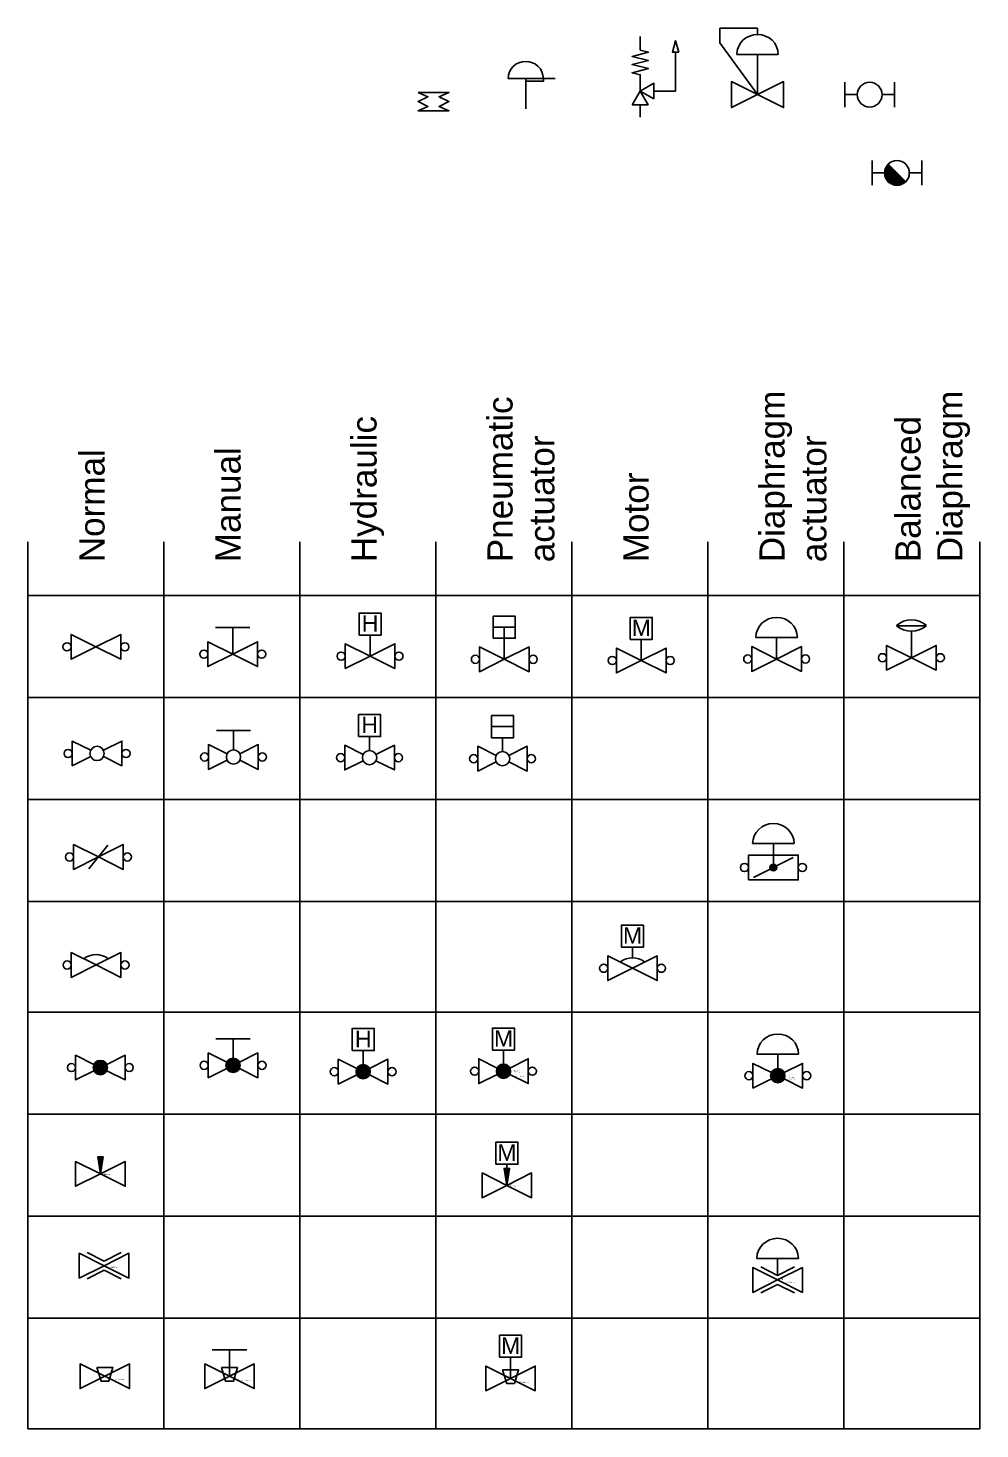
# Model space of a CAD drawing. Header units: millimetres. Extents: x -366 to 411, y -170 to 257.
# Drawn here: x 5.8 to 145.8, y -169.8 to 36.2 of the extents above; entities that cross this region are included whole.
import ezdxf

# ---------------------------------------------------------------- set-up
doc = ezdxf.new("R2010")
doc.units = ezdxf.units.MM
doc.layers.add('-Testi', color=7, linetype='Continuous', lineweight=35)
doc.styles.get("Standard").update_dxf_attribs({"font": 'arial.ttf'})

# ---------------------------------------------------------------- blocks, each defined once
blk = doc.blocks.new('PRV')
for p, q in [((-2.59, 0), (2.59, 0)), ((0, 0), (0, -4.49)), ((2.59, 0), (4.31, 0))]:
    blk.add_line(p, q)
blk.add_lwpolyline([(0, 0), (2.59, 0), (2.59, -0.4), (0, -0.4)], close=True)
blk.add_ellipse((0, 0), major_axis=(-2.59, 0), ratio=0.967342, start_param=3.141593, end_param=6.283185)
at = {"flags": 1}
for tag, p, height in [('CONNECTIONTYPE', (-1.11, 0.96), 0.1), ('DESCRIPTION', (-1.08, 0.85), 0.0703), ('TYPE', (0, 0), 0.25)]:
    blk.add_attdef(tag, p, '', height=height, dxfattribs=at)
blk = doc.blocks.new('PSV')
for p, q in [((0, 6.01), (0, 8.01)), ((0, 2.4), (0, 2.4)), ((0, -2), (0, -3.83))]:
    blk.add_line(p, q)
for points in [[(5.67, 5.71), (5.21, 7.41), (4.75, 5.71)], [(-1.16, -2), (0, 0), (1.16, -2)], [(2, -1.16), (0, 0), (2, 1.16)]]:
    blk.add_lwpolyline(points, close=True)
for points in [[(0, 0), (0, 2.4), (-1.2, 2.7), (1.2, 3.3), (-1.2, 3.9), (1.2, 4.51), (-1.2, 5.11), (1.2, 5.71), (0, 6.01)], [(2, 0), (5.21, 0), (5.21, 5.71)]]:
    blk.add_lwpolyline(points)
at = {"flags": 1}
for tag, p, height in [('CONNECTIONTYPE', (-2.12, -0.02), 0.1), ('TYPE', (0, 0), 0.2), ('DESCRIPTION', (-2.09, -0.13), 0.0703)]:
    blk.add_attdef(tag, p, '', height=height, dxfattribs=at)
blk = doc.blocks.new('Pressure regulator')
for p, q in [((0, 9.79), (-5.55, 9.79)), ((-5.55, 9.79), (-5.55, 7.64)), ((0, 8.86), (0, 9.79)), ((-5.55, 7.64), (0, 0)), ((-3.05, 5.9), (3.05, 5.9)), ((0, 0), (0, 5.9))]:
    blk.add_line(p, q)
for points in [[(0, 0), (-3.82, 1.91), (-3.82, -1.91), (0, 0)], [(0, 0), (3.82, 1.91), (3.82, -1.91), (0, 0)]]:
    blk.add_lwpolyline(points)
blk.add_ellipse((0, 5.9), major_axis=(-3.05, 0), ratio=0.967342, start_param=3.141593, end_param=6.283185)
at = {"flags": 1}
for tag, p, height in [('TYPE', (0, 0), 0.25), ('CONNECTIONTYPE', (1.25, 0.14), 0.1), ('DESCRIPTION', (1.27, 0.03), 0.0703)]:
    blk.add_attdef(tag, p, '', height=height, dxfattribs=at)
blk = doc.blocks.new('sight glass pipe')
for p, q in [((-3.64, 1.82), (-3.64, -1.82)), ((-3.64, 0), (-1.82, 0)), ((1.82, 0), (3.64, 0)), ((3.64, 1.82), (3.64, -1.82))]:
    blk.add_line(p, q)
blk.add_circle((0, 0), 1.82)
at = {"flags": 1}
for tag, p, height in [('TYPE', (0.01, 0.03), 0.25), ('CONNECTIONTYPE', (-0.12, -0.18), 0.1), ('DESCRIPTION', (-0.1, -0.3), 0.0703)]:
    blk.add_attdef(tag, p, '', height=height, dxfattribs=at)
blk = doc.blocks.new('Valve Gate Theaded')
for points in [[(0, 0), (-3.65, 1.82), (-3.65, -1.82), (0, 0)], [(0, 0), (3.65, 1.82), (3.65, -1.82), (0, 0)]]:
    blk.add_lwpolyline(points)
for centre in [(-4.25, 0), (4.25, 0)]:
    blk.add_circle(centre, 0.6)
at = {"flags": 1}
for tag, p, height in [('TYPE', (0, 0), 0.25), ('DESCRIPTION', (-0.18, -0.41), 0.0703), ('CONNECTIONTYPE', (0, -0.24), 0.1)]:
    blk.add_attdef(tag, p, '', height=height, dxfattribs=at)
blk = doc.blocks.new('Valve Gate Manual Threaded')
for p, q in [((-2.52, 3.91), (2.52, 3.91)), ((0, 0), (0, 3.91))]:
    blk.add_line(p, q)
for points in [[(0, 0), (-3.65, 1.82), (-3.65, -1.82), (0, 0)], [(0, 0), (3.65, 1.82), (3.65, -1.82), (0, 0)]]:
    blk.add_lwpolyline(points)
for centre in [(-4.25, 0), (4.25, 0)]:
    blk.add_circle(centre, 0.6)
at = {"flags": 1}
for tag, p, height in [('TYPE', (0, 0), 0.25), ('DESCRIPTION', (-0.05, -0.45), 0.0703), ('CONNECTIONTYPE', (0, -0.24), 0.1)]:
    blk.add_attdef(tag, p, '', height=height, dxfattribs=at)
blk = doc.blocks.new('Valve Gate Hydraulic Threaded')
blk.add_line((0, 0), (0, 3.1))
blk.add_lwpolyline([(-1.62, 3.1), (-1.62, 6.33), (1.62, 6.33), (1.62, 3.1)], close=True)
for points in [[(0, 0), (-3.65, 1.82), (-3.65, -1.82), (0, 0)], [(0, 0), (3.65, 1.82), (3.65, -1.82), (0, 0)]]:
    blk.add_lwpolyline(points)
for centre in [(-4.25, 0), (4.25, 0)]:
    blk.add_circle(centre, 0.6)
at = {"layer": '-Testi', "insert": (0.01, 4.81), "char_height": 2.42, "width": 2.8313, "attachment_point": 5}
blk.add_mtext('H', dxfattribs=at)
at = {"flags": 1}
for tag, p, height in [('TYPE', (0, 0), 0.234), ('CONNECTIONTYPE', (0, -0.2), 0.1), ('DESCRIPTION', (0.03, -0.35), 0.0703)]:
    blk.add_attdef(tag, p, '', height=height, dxfattribs=at)
blk = doc.blocks.new('Valve Gate Pneumatic Actuator Threaded')
for p, q in [((-1.62, 4.71), (1.62, 4.71)), ((0, 0), (0, 4.71))]:
    blk.add_line(p, q)
blk.add_lwpolyline([(-1.62, 3.1), (-1.62, 6.33), (1.62, 6.33), (1.62, 3.1)], close=True)
for points in [[(0, 0), (-3.65, 1.82), (-3.65, -1.82), (0, 0)], [(0, 0), (3.65, 1.82), (3.65, -1.82), (0, 0)]]:
    blk.add_lwpolyline(points)
for centre in [(-4.25, 0), (4.25, 0)]:
    blk.add_circle(centre, 0.6)
at = {"flags": 1}
for tag, p, height in [('TYPE', (0, -0.01), 0.25), ('CONNECTIONTYPE', (0, -0.26), 0.1), ('DESCRIPTION', (-0.01, -0.37), 0.0703)]:
    blk.add_attdef(tag, p, '', height=height, dxfattribs=at)
blk = doc.blocks.new('Valve Gate Motor Threaded')
blk.add_line((0, 0), (0, 3.1))
blk.add_lwpolyline([(-1.62, 3.1), (-1.62, 6.33), (1.62, 6.33), (1.62, 3.1)], close=True)
for points in [[(0, 0), (-3.65, 1.82), (-3.65, -1.82), (0, 0)], [(0, 0), (3.65, 1.82), (3.65, -1.82), (0, 0)]]:
    blk.add_lwpolyline(points)
for centre in [(-4.25, 0), (4.25, 0)]:
    blk.add_circle(centre, 0.6)
at = {"layer": '-Testi', "insert": (0.01, 4.81), "char_height": 2.42, "width": 2.8313, "attachment_point": 5}
blk.add_mtext('M', dxfattribs=at)
at = {"flags": 1}
for tag, p, height in [('TYPE', (0, 0), 0.25), ('CONNECTIONTYPE', (0, -0.2), 0.1), ('DESCRIPTION', (0.06, -0.49), 0.0703)]:
    blk.add_attdef(tag, p, '', height=height, dxfattribs=at)
blk = doc.blocks.new('Valve Gate Diaphragm Threaded')
for p, q in [((-3.05, 3.17), (3.05, 3.17)), ((0, 0), (0, 3.17))]:
    blk.add_line(p, q)
for points in [[(0, 0), (-3.65, 1.82), (-3.65, -1.82), (0, 0)], [(0, 0), (3.65, 1.82), (3.65, -1.82), (0, 0)]]:
    blk.add_lwpolyline(points)
for centre in [(-4.25, 0), (4.25, 0)]:
    blk.add_circle(centre, 0.6)
blk.add_ellipse((0, 3.17), major_axis=(-3.05, 0), ratio=0.967342, start_param=3.141593, end_param=6.283185)
at = {"flags": 1}
for tag, p, height in [('TYPE', (0, -0.01), 0.25), ('CONNECTIONTYPE', (0, -0.19), 0.1), ('DESCRIPTION', (0.04, -0.41), 0.0703)]:
    blk.add_attdef(tag, p, '', height=height, dxfattribs=at)
blk = doc.blocks.new('Valve Gate Balance Diaphgram Threaded')
for p, q in [((-2.2, 4.71), (2.2, 4.71)), ((0, 0), (0, 3.92))]:
    blk.add_line(p, q)
for points in [[(0, 0), (-3.65, 1.82), (-3.65, -1.82), (0, 0)], [(0, 0), (3.65, 1.82), (3.65, -1.82), (0, 0)]]:
    blk.add_lwpolyline(points)
for centre in [(-4.25, 0), (4.25, 0)]:
    blk.add_circle(centre, 0.6)
for centre, radius, start, end in [((0, 2.31), 3.26, 47.5925, 132.4075), ((0, 7.36), 3.44, 230.2863, 309.7137)]:
    blk.add_arc(centre, radius, start, end)
at = {"flags": 1}
for tag, p, height in [('TYPE', (0, 0), 0.25), ('CONNECTIONTYPE', (0, -0.2), 0.1), ('DESCRIPTION', (0.09, -0.45), 0.0703)]:
    blk.add_attdef(tag, p, '', height=height, dxfattribs=at)
blk = doc.blocks.new('Valve Ball Threaded')
for points in [[(-0.94, 0.47), (-3.65, 1.82), (-3.65, -1.82), (-0.94, -0.47)], [(0.94, 0.47), (3.65, 1.82), (3.65, -1.82), (0.94, -0.47)]]:
    blk.add_lwpolyline(points)
for centre, radius in [((-4.25, 0), 0.6), ((0, 0), 1.05), ((4.25, 0), 0.6)]:
    blk.add_circle(centre, radius)
at = {"flags": 1}
for tag, p, height in [('TYPE', (0, 0), 0.25), ('CONNECTIONTYPE', (0, -0.24), 0.1), ('DESCRIPTION', (0.02, -0.43), 0.0703)]:
    blk.add_attdef(tag, p, '', height=height, dxfattribs=at)
blk = doc.blocks.new('Valve Ball Manual Threaded')
for p, q in [((-2.52, 3.91), (2.52, 3.91)), ((0, 1.05), (0, 3.91))]:
    blk.add_line(p, q)
for points in [[(-0.94, 0.47), (-3.65, 1.82), (-3.65, -1.82), (-0.94, -0.47)], [(0.94, 0.47), (3.65, 1.82), (3.65, -1.82), (0.94, -0.47)]]:
    blk.add_lwpolyline(points)
for centre, radius in [((-4.25, 0), 0.6), ((0, 0), 1.05), ((4.25, 0), 0.6)]:
    blk.add_circle(centre, radius)
at = {"flags": 1}
for tag, p, height in [('TYPE', (0, 0), 0.25), ('CONNECTIONTYPE', (0, -0.24), 0.1), ('DESCRIPTION', (0.08, -0.5), 0.0703)]:
    blk.add_attdef(tag, p, '', height=height, dxfattribs=at)
blk = doc.blocks.new('Valve Ball Hydraulic Threaded')
blk.add_line((0, 1.05), (0, 3.1))
blk.add_lwpolyline([(-1.62, 3.1), (-1.62, 6.33), (1.62, 6.33), (1.62, 3.1)], close=True)
for points in [[(-0.94, 0.47), (-3.64, 1.82), (-3.64, -1.82), (-0.94, -0.47)], [(0.94, 0.47), (3.65, 1.82), (3.65, -1.82), (0.94, -0.47)]]:
    blk.add_lwpolyline(points)
for centre, radius in [((-4.25, 0), 0.6), ((0, 0), 1.05), ((4.25, 0), 0.6)]:
    blk.add_circle(centre, radius)
at = {"layer": '-Testi', "insert": (0.01, 4.81), "char_height": 2.42, "width": 2.8313, "attachment_point": 5}
blk.add_mtext('H', dxfattribs=at)
at = {"flags": 1}
for tag, p, height in [('TYPE', (0, 0), 0.25), ('CONNECTIONTYPE', (0, -0.24), 0.1), ('DESCRIPTION', (0.05, -0.54), 0.0703)]:
    blk.add_attdef(tag, p, '', height=height, dxfattribs=at)
blk = doc.blocks.new('Valve Ball Pneumatic Actuator Threaded')
for p, q in [((-1.61, 4.72), (1.63, 4.72)), ((0.01, 1.06), (0.01, 3.1))]:
    blk.add_line(p, q)
blk.add_lwpolyline([(-1.61, 3.1), (-1.61, 6.34), (1.63, 6.34), (1.63, 3.1)], close=True)
for points in [[(-0.93, 0.48), (-3.64, 1.83), (-3.64, -1.82), (-0.93, -0.46)], [(0.95, 0.48), (3.65, 1.83), (3.65, -1.82), (0.95, -0.46)]]:
    blk.add_lwpolyline(points)
for centre, radius in [((-4.24, 0.01), 0.6), ((0.01, 0.01), 1.05), ((4.25, 0.01), 0.6)]:
    blk.add_circle(centre, radius)
at = {"flags": 1}
for tag, p, height in [('TYPE', (0, 0), 0.1), ('CONNECTIONTYPE', (0, -0.23), 0.1), ('DESCRIPTION', (0.02, -0.33), 0.0703)]:
    blk.add_attdef(tag, p, '', height=height, dxfattribs=at)
blk = doc.blocks.new('Valve Butterfly Threaded')
blk.add_line((-1.4, -1.75), (1.4, 1.75))
for points in [[(0, 0), (-3.65, 1.82), (-3.65, -1.82), (0, 0)], [(0, 0), (3.65, 1.82), (3.65, -1.82), (0, 0)]]:
    blk.add_lwpolyline(points)
for centre in [(-4.25, 0), (4.25, 0)]:
    blk.add_circle(centre, 0.6)
at = {"flags": 1}
for tag, p, height in [('TYPE', (0, 0), 0.25), ('CONNECTIONTYPE', (0, -0.54), 0.1), ('DESCRIPTION', (0.08, -0.28), 0.0703)]:
    blk.add_attdef(tag, p, '', height=height, dxfattribs=at)
blk = doc.blocks.new('Valve Butterfly Pneumatic Diaph. Threaded')
h = blk.add_hatch(color=256)
h.dxf.hatch_style = 1
h.paths.add_polyline_path([(0.5, 0, 1), (-0.5, 0, 1)])
for p, q in [((-3.05, 3.51), (3.06, 3.51)), ((0, 0.5), (0, 3.51)), ((-2.91, -1.45), (2.91, 1.45))]:
    blk.add_line(p, q)
blk.add_lwpolyline([(-3.64, -1.82), (3.65, -1.82), (3.65, 1.82), (-3.64, 1.82)], close=True)
for centre, radius in [((-4.25, 0), 0.6), ((0, 0), 0.5), ((4.25, 0), 0.6)]:
    blk.add_circle(centre, radius)
blk.add_ellipse((0, 3.51), major_axis=(-3.05, 0), ratio=0.967342, start_param=3.141593, end_param=6.283185)
at = {"flags": 1}
for tag, p, height in [('TYPE', (-1.71, -0.85), 0.25), ('CONNECTIONTYPE', (-0.12, -1.39), 0.1), ('DESCRIPTION', (0, -1.19), 0.0703)]:
    blk.add_attdef(tag, p, '', height=height, dxfattribs=at)
blk = doc.blocks.new('Valve Diaphragm Threaded')
for points in [[(0, 0), (-3.65, 1.82), (-3.65, -1.82), (0, 0)], [(0, 0), (3.65, 1.82), (3.65, -1.82), (0, 0)]]:
    blk.add_lwpolyline(points)
for centre in [(-4.25, 0), (4.25, 0)]:
    blk.add_circle(centre, 0.6)
blk.add_arc((0, -1.53), 3.05, 53.283, 126.717)
at = {"flags": 1}
for tag, p, height in [('TYPE', (0, 0), 0.25), ('DESCRIPTION', (1.26, 0.02), 0.0703), ('CONNECTIONTYPE', (0, -0.24), 0.1)]:
    blk.add_attdef(tag, p, '', height=height, dxfattribs=at)
blk = doc.blocks.new('Valve Diaphragm Motor Threaded')
blk.add_line((0, 1.52), (0, 3.1))
blk.add_lwpolyline([(-1.62, 3.1), (-1.62, 6.33), (1.62, 6.33), (1.62, 3.1)], close=True)
for points in [[(0, 0), (-3.65, 1.82), (-3.65, -1.82), (0, 0)], [(0, 0), (3.65, 1.82), (3.65, -1.82), (0, 0)]]:
    blk.add_lwpolyline(points)
for centre in [(-4.25, 0), (4.25, 0)]:
    blk.add_circle(centre, 0.6)
blk.add_arc((0, -1.53), 3.05, 53.283, 126.717)
at = {"layer": '-Testi', "insert": (0.01, 4.81), "char_height": 2.42, "width": 2.8313, "attachment_point": 5}
blk.add_mtext('M', dxfattribs=at)
at = {"flags": 1}
for tag, p, height in [('TYPE', (0, 0), 0.146), ('DESCRIPTION', (0.78, -0.04), 0.0703), ('CONNECTIONTYPE', (0, -0.24), 0.1)]:
    blk.add_attdef(tag, p, '', height=height, dxfattribs=at)
blk = doc.blocks.new('Valve Globe Threaded')
h = blk.add_hatch(color=256)
h.dxf.hatch_style = 1
h.paths.add_polyline_path([(1.05, 0, 1), (-1.05, 0, 1)])
for points in [[(-0.94, 0.47), (-3.65, 1.82), (-3.65, -1.82), (-0.94, -0.47)], [(0.94, 0.47), (3.65, 1.82), (3.65, -1.82), (0.94, -0.47)]]:
    blk.add_lwpolyline(points)
for centre, radius in [((-4.25, 0), 0.6), ((0, 0), 1.05), ((4.25, 0), 0.6)]:
    blk.add_circle(centre, radius)
at = {"flags": 1}
for tag, p, height in [('TYPE', (1.6, -0.01), 0.25), ('CONNECTIONTYPE', (1.46, -0.21), 0.1), ('DESCRIPTION', (1.66, -0.41), 0.0703)]:
    blk.add_attdef(tag, p, '', height=height, dxfattribs=at)
blk = doc.blocks.new('Valve Globe Manual Threaded')
h = blk.add_hatch(color=256)
h.dxf.hatch_style = 1
h.paths.add_polyline_path([(1.05, 0, 1), (-1.05, 0, 1)])
for p, q in [((-2.52, 3.91), (2.52, 3.91)), ((0, 1.05), (0, 3.91))]:
    blk.add_line(p, q)
for points in [[(-0.94, 0.47), (-3.65, 1.82), (-3.65, -1.82), (-0.94, -0.47)], [(0.94, 0.47), (3.65, 1.82), (3.65, -1.82), (0.94, -0.47)]]:
    blk.add_lwpolyline(points)
for centre, radius in [((-4.25, 0), 0.6), ((0, 0), 1.05), ((4.25, 0), 0.6)]:
    blk.add_circle(centre, radius)
at = {"flags": 1}
for tag, p, height in [('DESCRIPTION', (1.88, 0.06), 0.0703), ('TYPE', (0.94, -0.47), 0.106), ('CONNECTIONTYPE', (1.72, -0.2), 0.1)]:
    blk.add_attdef(tag, p, '', height=height, dxfattribs=at)
blk = doc.blocks.new('Valve Globe Hydraulic Threaded')
h = blk.add_hatch(color=256)
h.dxf.hatch_style = 1
h.paths.add_polyline_path([(1.05, 0, 1), (-1.05, 0, 1)])
blk.add_line((0, 1.05), (0, 3.1))
blk.add_lwpolyline([(-1.62, 3.1), (-1.62, 6.33), (1.62, 6.33), (1.62, 3.1)], close=True)
for points in [[(-0.94, 0.47), (-3.65, 1.82), (-3.65, -1.82), (-0.94, -0.47)], [(0.94, 0.47), (3.65, 1.82), (3.65, -1.82), (0.94, -0.47)]]:
    blk.add_lwpolyline(points)
for centre, radius in [((-4.25, 0), 0.6), ((0, 0), 1.05), ((4.25, 0), 0.6)]:
    blk.add_circle(centre, radius)
at = {"layer": '-Testi', "insert": (0.01, 4.81), "char_height": 2.42, "width": 2.8313, "attachment_point": 5}
blk.add_mtext('H', dxfattribs=at)
at = {"flags": 1}
for tag, p, height in [('TYPE', (1.42, 0.1), 0.0576), ('DESCRIPTION', (1.73, -0.06), 0.0703), ('CONNECTIONTYPE', (1.35, -0.32), 0.1)]:
    blk.add_attdef(tag, p, '', height=height, dxfattribs=at)
blk = doc.blocks.new('Expansion Joint')
blk.add_lwpolyline([(-2.2, 0), (2.32, 0), (0.87, -0.64), (2.32, -1.35), (0.87, -2.06), (2.32, -2.7), (-2.2, -2.7), (-0.76, -2.06), (-2.2, -1.35), (-0.76, -0.64)], close=True)
at = {"flags": 1}
for tag, p, height in [('TYPE', (-0.56, -1.4), 0.0761), ('CONNECTIONTYPE', (-0.09, -1.53), 0.1), ('DESCRIPTION', (0.02, -1.38), 0.0703)]:
    blk.add_attdef(tag, p, '', height=height, dxfattribs=at)
blk = doc.blocks.new('Condensate Drain')
h = blk.add_hatch()
h.set_pattern_fill('ANSI36', color=256, scale=0.05, angle=90)
h.set_pattern_definition([(135, (-140.00065, -11.18836), (-0.3086963, 0.0841899), [0.396875, -0.079375, 0, -0.079375])])
h.paths.add_polyline_path([(-1.82, 0, 0.668179), (1.29, -1.29), (-1.29, 1.29, 0.198912)])
for p, q in [((-3.64, 1.82), (-3.64, -1.82)), ((-3.64, 0), (-1.82, 0)), ((-1.29, 1.29), (1.29, -1.29)), ((1.82, 0), (3.64, 0)), ((3.64, 1.82), (3.64, -1.82))]:
    blk.add_line(p, q)
blk.add_circle((0, 0), 1.82)
at = {"flags": 1}
for tag, p, height in [('CONNECTIONTYPE', (0.06, 0.32), 0.1), ('DESCRIPTION', (0.09, 0.21), 0.0703), ('TYPE', (0.19, 0.53), 0.25)]:
    blk.add_attdef(tag, p, '', height=height, dxfattribs=at)

msp = doc.modelspace()

# ---------------------------------------------------------------- hatches: boundary and pattern name
h = msp.add_hatch(color=256)
h.dxf.hatch_style = 1
h.paths.add_polyline_path([(76.72, -117.22, 1), (74.63, -117.22, 1)])
h = msp.add_hatch(color=256)
h.dxf.hatch_style = 1
h.paths.add_polyline_path([(117.07, -117.88, 1), (114.97, -117.88, 1)])
h = msp.add_hatch(color=256)
h.dxf.hatch_style = 1
h.paths.add_polyline_path([(16.81, -129.82), (16.01, -129.82), (16.41, -132.32)])
h = msp.add_hatch(color=256)
h.dxf.hatch_style = 1
h.paths.add_polyline_path([(76.57, -131.5), (75.77, -131.5), (76.17, -134)])

# ---------------------------------------------------------------- linework, layer by layer
for p, q in [((5.75, -39.4), (5.75, -169.82)), ((25.75, -39.4), (25.75, -169.82)), ((45.75, -39.4), (45.75, -169.82)), ((65.75, -39.4), (65.75, -169.82)), ((85.75, -39.4), (85.75, -169.82)), ((105.75, -39.4), (105.75, -169.82)), ((125.75, -39.4), (125.75, -169.82)), ((145.75, -39.4), (145.75, -169.82)), ((5.75, -47.28), (145.75, -47.28)), ((5.75, -62.28), (145.75, -62.28)), ((5.75, -77.28), (145.75, -77.28)), ((5.75, -92.28), (145.75, -92.28)), ((5.75, -108.55), (145.75, -108.55)), ((75.68, -116.17), (75.68, -114.12)), ((112.96, -114.71), (119.07, -114.71)), ((116.02, -116.84), (116.02, -114.71)), ((5.75, -123.55), (145.75, -123.55)), ((76.17, -134), (76.17, -130.9)), ((5.75, -138.55), (145.75, -138.55)), ((112.93, -144.73), (119.04, -144.73)), ((115.99, -147.24), (115.99, -144.73)), ((5.75, -153.55), (145.75, -153.55)), ((32.86, -158.16), (37.91, -158.16)), ((35.38, -162.07), (35.38, -158.16)), ((76.72, -162.38), (76.72, -159.28)), ((5.75, -169.82), (145.75, -169.82))]:
    msp.add_line(p, q)
for points in [[(74.06, -114.12), (74.06, -110.88), (77.29, -110.88), (77.29, -114.12)], [(74.55, -130.9), (74.55, -127.66), (77.79, -127.66), (77.79, -130.9)], [(75.1, -159.28), (75.1, -156.04), (78.34, -156.04), (78.34, -159.28)]]:
    msp.add_lwpolyline(points, close=True)
for points in [[(74.74, -116.75), (72.03, -115.39), (72.03, -119.04), (74.74, -117.68)], [(76.61, -116.75), (79.32, -115.39), (79.32, -119.04), (76.61, -117.68)], [(115.08, -117.42), (112.37, -116.06), (112.37, -119.71), (115.08, -118.35)], [(116.96, -117.42), (119.66, -116.06), (119.66, -119.71), (116.96, -118.35)], [(16.41, -132.32), (12.76, -130.5), (12.76, -134.14), (16.41, -132.32)], [(16.41, -132.32), (16.01, -129.82), (16.81, -129.82), (16.41, -132.32)], [(16.41, -132.32), (20.05, -130.5), (20.05, -134.14), (16.41, -132.32)], [(76.17, -134), (75.77, -131.5), (76.57, -131.5), (76.17, -134)], [(76.17, -134), (72.52, -132.18), (72.52, -135.82), (76.17, -134)], [(76.17, -134), (79.81, -132.18), (79.81, -135.82), (76.17, -134)], [(16.94, -145.81), (13.3, -143.99), (13.3, -147.63), (16.94, -145.81)], [(16.94, -145.14), (14.45, -143.89)], [(16.94, -145.14), (19.43, -143.89)], [(16.94, -145.81), (20.59, -143.99), (20.59, -147.63), (16.94, -145.81)], [(115.99, -147.91), (112.34, -146.08), (112.34, -149.73), (115.99, -147.91)], [(115.99, -147.24), (113.5, -145.99)], [(115.99, -147.24), (118.48, -145.99)], [(115.99, -147.91), (119.63, -146.08), (119.63, -149.73), (115.99, -147.91)], [(14.45, -147.73), (16.94, -146.48)], [(19.43, -147.73), (16.94, -146.48)], [(113.5, -149.82), (115.99, -148.58)], [(118.48, -149.82), (115.99, -148.58)], [(17.05, -162.07), (13.41, -160.25), (13.41, -163.89), (17.05, -162.07)], [(17.05, -162.07), (20.7, -160.25), (20.7, -163.89), (17.05, -162.07)], [(35.38, -162.07), (31.74, -160.25), (31.74, -163.89), (35.38, -162.07)], [(35.38, -162.07), (39.03, -160.25), (39.03, -163.89), (35.38, -162.07)], [(76.72, -162.38), (73.07, -160.56), (73.07, -164.2), (76.72, -162.38)], [(76.72, -162.38), (80.36, -160.56), (80.36, -164.2), (76.72, -162.38)], [(15.89, -160.79), (18.23, -160.79), (17.62, -162.81), (16.49, -162.81), (15.89, -160.79)], [(34.22, -160.79), (36.56, -160.79), (35.95, -162.81), (34.82, -162.81), (34.22, -160.79)], [(75.55, -161.1), (77.89, -161.1), (77.29, -163.11), (76.16, -163.11), (75.55, -161.1)]]:
    msp.add_lwpolyline(points)
for centre, radius in [((71.43, -117.22), 0.6), ((75.68, -117.22), 1.05), ((79.92, -117.22), 0.6), ((111.77, -117.88), 0.6), ((116.02, -117.88), 1.05), ((120.26, -117.88), 0.6)]:
    msp.add_circle(centre, radius)
for centre in [(116.02, -114.71), (115.99, -144.73)]:
    msp.add_ellipse(centre, major_axis=(-3.05, 0), ratio=0.967342, start_param=3.141593, end_param=6.283185)

# ---------------------------------------------------------------- block references
for name, p in [('Pressure regulator', (113.04, 26.36)), ('PSV', (95.78, 26.88)), ('PRV', (78.95, 28.74)), ('sight glass pipe', (129.53, 26.36)), ('Expansion Joint', (65.33, 26.69)), ('Condensate Drain', (133.54, 14.85)), ('Valve Gate Hydraulic Threaded', (56.05, -56.19)), ('Valve Gate Pneumatic Actuator Threaded', (75.8, -56.66)), ('Valve Gate Motor Threaded', (95.94, -56.84)), ('Valve Gate Diaphragm Threaded', (115.85, -56.62)), ('Valve Gate Balance Diaphgram Threaded', (135.67, -56.43)), ('Valve Gate Theaded', (15.74, -54.83)), ('Valve Gate Manual Threaded', (35.87, -55.9)), ('Valve Ball Hydraulic Threaded', (55.98, -71.11)), ('Valve Ball Pneumatic Actuator Threaded', (75.53, -71.28)), ('Valve Ball Manual Threaded', (35.97, -71.02)), ('Valve Ball Threaded', (15.91, -70.5)), ('Valve Butterfly Pneumatic Diaph. Threaded', (115.37, -87.27)), ('Valve Butterfly Threaded', (16.11, -85.72)), ('Valve Diaphragm Motor Threaded', (94.65, -102.08)), ('Valve Diaphragm Threaded', (15.76, -101.6)), ('Valve Globe Hydraulic Threaded', (55.04, -117.29)), ('Valve Globe Manual Threaded', (35.91, -116.36)), ('Valve Globe Threaded', (16.39, -116.68))]:
    msp.add_blockref(name, p)

# ---------------------------------------------------------------- texts
at = {"layer": '-Testi', "char_height": 2.42, "width": 2.8313, "attachment_point": 5}
for insert in [(75.69, -112.41), (76.18, -129.19), (76.73, -157.57)]:
    msp.add_mtext('M', dxfattribs=dict(at, insert=insert))
at = {"char_height": 3.6929, "attachment_point": 1, "rotation": 90}
for s, insert in [('\\pxql;Pneumatic^Jactuator', (73.32, -42.39)), ('\\pxql;Diaphragm^Jactuator', (113.32, -42.39)), ('\\pxql;Balanced^JDiaphragm', (133.32, -42.39)), ('\\pxql;Hydraulic', (53.32, -42.39)), ('\\pxql;Normal', (13.32, -42.39)), ('\\pxql;Manual', (33.32, -42.39)), ('\\pxql;Motor', (93.32, -42.39))]:
    msp.add_mtext_dynamic_manual_height_columns(s, width=21.1912, gutter_width=0.5, heights=[0], dxfattribs=dict(at, insert=insert))
at = {"flags": 1}
for tag, p, s, height in [('TYPE', (77.18, -117.36), 'Globe Valve Motor', 0.25), ('CONNECTIONTYPE', (77.48, -118.03), 'Threaded', 0.1), ('DESCRIPTION', (77.49, -117.79), '', 0.0703), ('TYPE', (117.49, -117.88), 'Pneumatic Globe Valve', 0.0593), ('CONNECTIONTYPE', (117.55, -118.41), 'Threaded', 0.1), ('DESCRIPTION', (117.67, -118.15), '', 0.0703), ('TYPE', (16.41, -132.32), 'Needle Valve', 0.0153), ('CONNECTIONTYPE', (16.87, -132.49), 'Threaded', 0.1), ('DESCRIPTION', (16.94, -132.36), '', 0.0703), ('TYPE', (76.17, -134), 'Needle Valve Motor', 0.0761), ('CONNECTIONTYPE', (76.64, -134.13), 'Threaded', 0.1), ('DESCRIPTION', (76.75, -133.98), '', 0.0703), ('TYPE', (16.94, -145.81), 'Pinch Valve ', 0.1165), ('CONNECTIONTYPE', (17.9, -146.09), 'Threaded', 0.1), ('DESCRIPTION', (18, -145.94), '', 0.0703), ('TYPE', (115.99, -147.91), 'Pinch Valve Pneumatic', 0.2265), ('CONNECTIONTYPE', (117.23, -148.34), 'Threaded', 0.1), ('DESCRIPTION', (117.58, -148.16), '', 0.0703), ('TYPE', (17.05, -162.07), 'Plug Valve', 0.0543), ('DESCRIPTION', (17.95, -162.47), '', 0.0703), ('CONNECTIONTYPE', (18.56, -162.64), 'Threaded', 0.1), ('TYPE', (35.38, -162.07), 'Plug Valve Manual', 0.1175), ('DESCRIPTION', (36.61, -162.64), '', 0.0703), ('CONNECTIONTYPE', (37.13, -162.75), 'Threaded', 0.1), ('TYPE', (76.72, -162.38), 'Plug Valve Motor', 0.0733), ('DESCRIPTION', (77.95, -162.94), '', 0.0703), ('CONNECTIONTYPE', (78.44, -163.05), 'Threaded', 0.1)]:
    msp.add_attdef(tag, p, s, height=height, dxfattribs=at)

doc.saveas('drawing.dxf')
